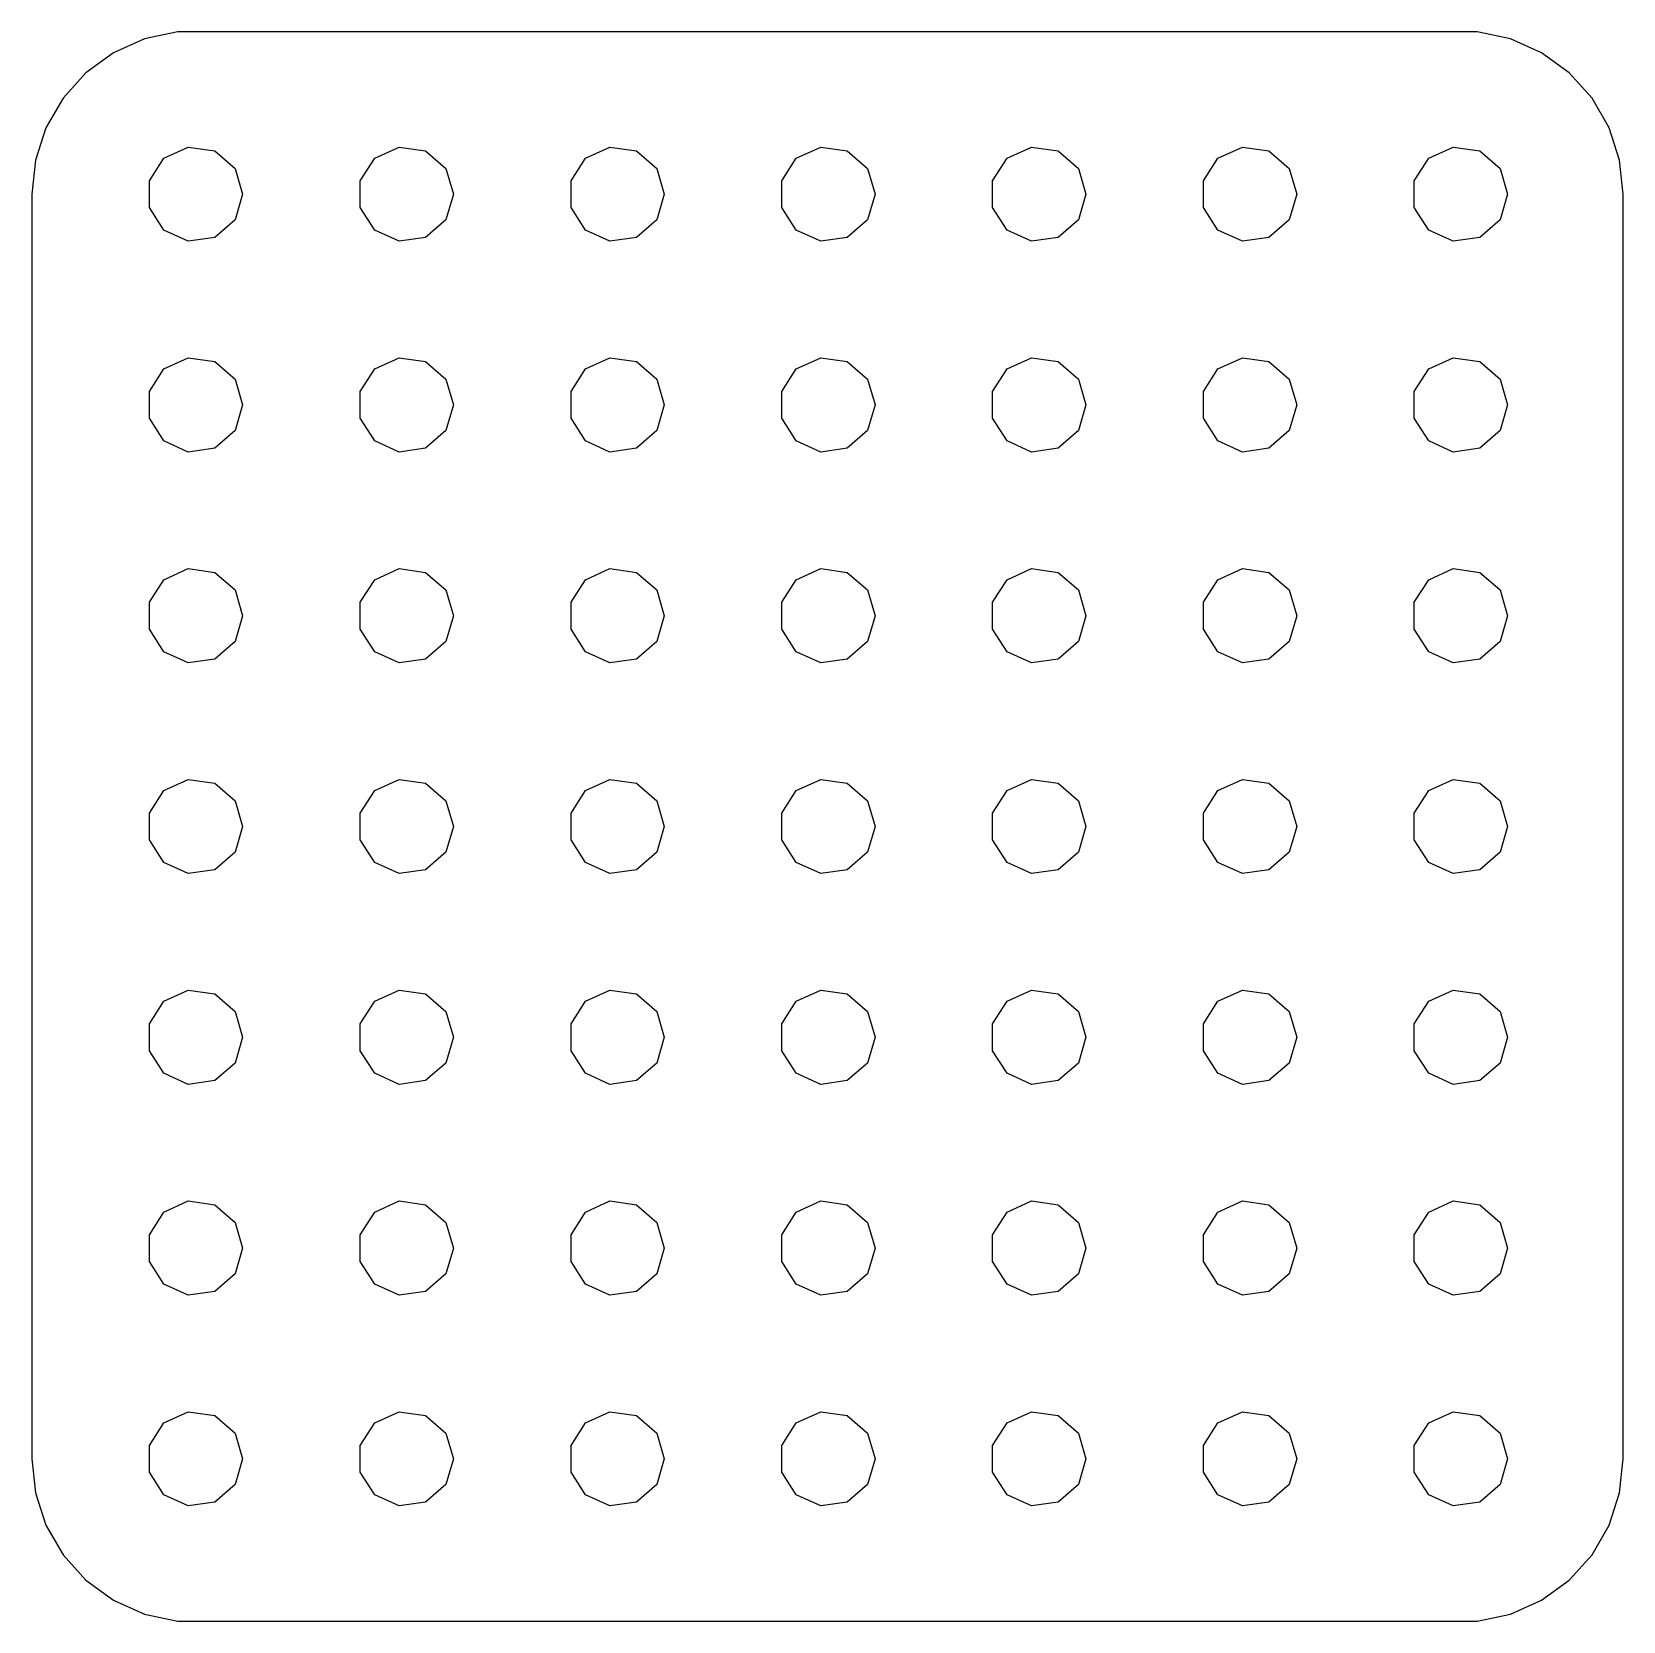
# Model space of a CAD drawing. Header units: metres. Extents: x -117 to 0, y 0 to 117.
import ezdxf

# ---------------------------------------------------------------- set-up
doc = ezdxf.new("R2010")
doc.units = ezdxf.units.M

msp = doc.modelspace()

# ---------------------------------------------------------------- linework, layer by layer
for p, q in [((-108.708, 116.413), (-111, 115.392)), ((-106.254, 116.934), (-108.708, 116.413)), ((-10.7457, 116.934), (-106.254, 116.934)), ((-8.29179, 116.413), (-10.7457, 116.934)), ((-6, 115.392), (-8.29179, 116.413)), ((-111, 115.392), (-113.03, 113.918)), ((-3.97043, 113.918), (-6, 115.392)), ((-113.03, 113.918), (-114.708, 112.053)), ((-2.29179, 112.053), (-3.97043, 113.918)), ((-114.708, 112.053), (-115.963, 109.881)), ((-1.03745, 109.881), (-2.29179, 112.053)), ((-115.963, 109.881), (-116.738, 107.495)), ((-0.26222, 107.495), (-1.03745, 109.881)), ((-108.358, 105.986), (-107.292, 107.645)), ((-107.292, 107.645), (-105.498, 108.464)), ((-105.498, 108.464), (-103.546, 108.184)), ((-103.546, 108.184), (-102.056, 106.892)), ((-92.8582, 105.986), (-91.792, 107.645)), ((-91.792, 107.645), (-89.9981, 108.464)), ((-89.9981, 108.464), (-88.0461, 108.184)), ((-88.0461, 108.184), (-86.5556, 106.892)), ((-77.3582, 105.986), (-76.292, 107.645)), ((-76.292, 107.645), (-74.4981, 108.464)), ((-74.4981, 108.464), (-72.5461, 108.184)), ((-72.5461, 108.184), (-71.0556, 106.892)), ((-61.8582, 105.986), (-60.792, 107.645)), ((-60.792, 107.645), (-58.9981, 108.464)), ((-58.9981, 108.464), (-57.046, 108.184)), ((-57.046, 108.184), (-55.5556, 106.892)), ((-46.3582, 105.986), (-45.292, 107.645)), ((-45.292, 107.645), (-43.4981, 108.464)), ((-43.4981, 108.464), (-41.546, 108.184)), ((-41.546, 108.184), (-40.0556, 106.892)), ((-30.8582, 105.986), (-29.792, 107.645)), ((-29.792, 107.645), (-27.9981, 108.464)), ((-27.9981, 108.464), (-26.046, 108.184)), ((-26.046, 108.184), (-24.5556, 106.892)), ((-15.3582, 105.986), (-14.292, 107.645)), ((-14.292, 107.645), (-12.4981, 108.464)), ((-12.4981, 108.464), (-10.546, 108.184)), ((-10.546, 108.184), (-9.0556, 106.892)), ((-116.738, 107.495), (-117, 105)), ((-102.056, 106.892), (-101.5, 105)), ((-86.5556, 106.892), (-86, 105)), ((-71.0556, 106.892), (-70.5, 105)), ((-55.5556, 106.892), (-55, 105)), ((-40.0556, 106.892), (-39.5, 105)), ((-24.5556, 106.892), (-24, 105)), ((-9.0556, 106.892), (-8.5, 105)), ((0, 105), (-0.26222, 107.495)), ((-108.358, 104.014), (-108.358, 105.986)), ((-92.8582, 104.014), (-92.8582, 105.986)), ((-77.3582, 104.014), (-77.3582, 105.986)), ((-61.8582, 104.014), (-61.8582, 105.986)), ((-46.3582, 104.014), (-46.3582, 105.986)), ((-30.8582, 104.014), (-30.8582, 105.986)), ((-15.3582, 104.014), (-15.3582, 105.986)), ((-117, 105), (-117, 12)), ((-101.5, 105), (-102.056, 103.108)), ((-86, 105), (-86.5556, 103.108)), ((-70.5, 105), (-71.0556, 103.108)), ((-55, 105), (-55.5556, 103.108)), ((-39.5, 105), (-40.0556, 103.108)), ((-24, 105), (-24.5556, 103.108)), ((-8.5, 105), (-9.0556, 103.108)), ((0, 12), (0, 105)), ((-107.292, 102.355), (-108.358, 104.014)), ((-102.056, 103.108), (-103.546, 101.816)), ((-91.792, 102.355), (-92.8582, 104.014)), ((-86.5556, 103.108), (-88.0461, 101.816)), ((-76.292, 102.355), (-77.3582, 104.014)), ((-71.0556, 103.108), (-72.5461, 101.816)), ((-60.792, 102.355), (-61.8582, 104.014)), ((-55.5556, 103.108), (-57.046, 101.816)), ((-45.292, 102.355), (-46.3582, 104.014)), ((-40.0556, 103.108), (-41.546, 101.816)), ((-29.792, 102.355), (-30.8582, 104.014)), ((-24.5556, 103.108), (-26.046, 101.816)), ((-14.292, 102.355), (-15.3582, 104.014)), ((-9.0556, 103.108), (-10.546, 101.816)), ((-105.498, 101.536), (-107.292, 102.355)), ((-103.546, 101.816), (-105.498, 101.536)), ((-89.9981, 101.536), (-91.792, 102.355)), ((-88.0461, 101.816), (-89.9981, 101.536)), ((-74.4981, 101.536), (-76.292, 102.355)), ((-72.5461, 101.816), (-74.4981, 101.536)), ((-58.9981, 101.536), (-60.792, 102.355)), ((-57.046, 101.816), (-58.9981, 101.536)), ((-43.4981, 101.536), (-45.292, 102.355)), ((-41.546, 101.816), (-43.4981, 101.536)), ((-27.9981, 101.536), (-29.792, 102.355)), ((-26.046, 101.816), (-27.9981, 101.536)), ((-12.4981, 101.536), (-14.292, 102.355)), ((-10.546, 101.816), (-12.4981, 101.536)), ((-107.292, 92.1451), (-105.498, 92.9644)), ((-105.498, 92.9644), (-103.546, 92.6837)), ((-103.546, 92.6837), (-102.056, 91.3922)), ((-91.792, 92.1451), (-89.9981, 92.9644)), ((-89.9981, 92.9644), (-88.0461, 92.6837)), ((-88.0461, 92.6837), (-86.5556, 91.3922)), ((-76.292, 92.1451), (-74.4981, 92.9644)), ((-74.4981, 92.9644), (-72.5461, 92.6837)), ((-72.5461, 92.6837), (-71.0556, 91.3922)), ((-60.792, 92.1451), (-58.9981, 92.9644)), ((-58.9981, 92.9644), (-57.046, 92.6837)), ((-57.046, 92.6837), (-55.5556, 91.3922)), ((-45.292, 92.1451), (-43.4981, 92.9644)), ((-43.4981, 92.9644), (-41.546, 92.6837)), ((-41.546, 92.6837), (-40.0556, 91.3922)), ((-29.792, 92.1451), (-27.9981, 92.9644)), ((-27.9981, 92.9644), (-26.046, 92.6837)), ((-26.046, 92.6837), (-24.5556, 91.3922)), ((-14.292, 92.1451), (-12.4981, 92.9644)), ((-12.4981, 92.9644), (-10.546, 92.6837)), ((-10.546, 92.6837), (-9.0556, 91.3922)), ((-108.358, 90.4861), (-107.292, 92.1451)), ((-102.056, 91.3922), (-101.5, 89.5)), ((-92.8582, 90.4861), (-91.792, 92.1451)), ((-86.5556, 91.3922), (-86, 89.5)), ((-77.3582, 90.4861), (-76.292, 92.1451)), ((-71.0556, 91.3922), (-70.5, 89.5)), ((-61.8582, 90.4861), (-60.792, 92.1451)), ((-55.5556, 91.3922), (-55, 89.5)), ((-46.3582, 90.4861), (-45.292, 92.1451)), ((-40.0556, 91.3922), (-39.5, 89.5)), ((-30.8582, 90.4861), (-29.792, 92.1451)), ((-24.5556, 91.3922), (-24, 89.5)), ((-15.3582, 90.4861), (-14.292, 92.1451)), ((-9.0556, 91.3922), (-8.5, 89.5)), ((-108.358, 88.5139), (-108.358, 90.4861)), ((-92.8582, 88.5139), (-92.8582, 90.4861)), ((-77.3582, 88.5139), (-77.3582, 90.4861)), ((-61.8582, 88.5139), (-61.8582, 90.4861)), ((-46.3582, 88.5139), (-46.3582, 90.4861)), ((-30.8582, 88.5139), (-30.8582, 90.4861)), ((-15.3582, 88.5139), (-15.3582, 90.4861)), ((-101.5, 89.5), (-102.056, 87.6078)), ((-86, 89.5), (-86.5556, 87.6078)), ((-70.5, 89.5), (-71.0556, 87.6078)), ((-55, 89.5), (-55.5556, 87.6078)), ((-39.5, 89.5), (-40.0556, 87.6078)), ((-24, 89.5), (-24.5556, 87.6078)), ((-8.5, 89.5), (-9.0556, 87.6078)), ((-107.292, 86.8549), (-108.358, 88.5139)), ((-91.792, 86.8549), (-92.8582, 88.5139)), ((-76.292, 86.8549), (-77.3582, 88.5139)), ((-60.792, 86.8549), (-61.8582, 88.5139)), ((-45.292, 86.8549), (-46.3582, 88.5139)), ((-29.792, 86.8549), (-30.8582, 88.5139)), ((-14.292, 86.8549), (-15.3582, 88.5139)), ((-105.498, 86.0356), (-107.292, 86.8549)), ((-102.056, 87.6078), (-103.546, 86.3163)), ((-89.9981, 86.0356), (-91.792, 86.8549)), ((-86.5556, 87.6078), (-88.0461, 86.3163)), ((-74.4981, 86.0356), (-76.292, 86.8549)), ((-71.0556, 87.6078), (-72.5461, 86.3163)), ((-58.9981, 86.0356), (-60.792, 86.8549)), ((-55.5556, 87.6078), (-57.046, 86.3163)), ((-43.4981, 86.0356), (-45.292, 86.8549)), ((-40.0556, 87.6078), (-41.546, 86.3163)), ((-27.9981, 86.0356), (-29.792, 86.8549)), ((-24.5556, 87.6078), (-26.046, 86.3163)), ((-12.4981, 86.0356), (-14.292, 86.8549)), ((-9.0556, 87.6078), (-10.546, 86.3163)), ((-103.546, 86.3163), (-105.498, 86.0356)), ((-88.0461, 86.3163), (-89.9981, 86.0356)), ((-72.5461, 86.3163), (-74.4981, 86.0356)), ((-57.046, 86.3163), (-58.9981, 86.0356)), ((-41.546, 86.3163), (-43.4981, 86.0356)), ((-26.046, 86.3163), (-27.9981, 86.0356)), ((-10.546, 86.3163), (-12.4981, 86.0356)), ((-107.292, 76.6451), (-105.498, 77.4644)), ((-105.498, 77.4644), (-103.546, 77.1837)), ((-91.792, 76.6451), (-89.9981, 77.4644)), ((-89.9981, 77.4644), (-88.0461, 77.1837)), ((-76.292, 76.6451), (-74.4981, 77.4644)), ((-74.4981, 77.4644), (-72.5461, 77.1837)), ((-60.792, 76.6451), (-58.9981, 77.4644)), ((-58.9981, 77.4644), (-57.046, 77.1837)), ((-45.292, 76.6451), (-43.4981, 77.4644)), ((-43.4981, 77.4644), (-41.546, 77.1837)), ((-29.792, 76.6451), (-27.9981, 77.4644)), ((-27.9981, 77.4644), (-26.046, 77.1837)), ((-14.292, 76.6451), (-12.4981, 77.4644)), ((-12.4981, 77.4644), (-10.546, 77.1837)), ((-108.358, 74.9861), (-107.292, 76.6451)), ((-103.546, 77.1837), (-102.056, 75.8922)), ((-92.8582, 74.9861), (-91.792, 76.6451)), ((-88.0461, 77.1837), (-86.5556, 75.8922)), ((-77.3582, 74.9861), (-76.292, 76.6451)), ((-72.5461, 77.1837), (-71.0556, 75.8922)), ((-61.8582, 74.9861), (-60.792, 76.6451)), ((-57.046, 77.1837), (-55.5556, 75.8922)), ((-46.3582, 74.9861), (-45.292, 76.6451)), ((-41.546, 77.1837), (-40.0556, 75.8922)), ((-30.8582, 74.9861), (-29.792, 76.6451)), ((-26.046, 77.1837), (-24.5556, 75.8922)), ((-15.3582, 74.9861), (-14.292, 76.6451)), ((-10.546, 77.1837), (-9.0556, 75.8922)), ((-108.358, 73.0139), (-108.358, 74.9861)), ((-102.056, 75.8922), (-101.5, 74)), ((-92.8582, 73.0139), (-92.8582, 74.9861)), ((-86.5556, 75.8922), (-86, 74)), ((-77.3582, 73.0139), (-77.3582, 74.9861)), ((-71.0556, 75.8922), (-70.5, 74)), ((-61.8582, 73.0139), (-61.8582, 74.9861)), ((-55.5556, 75.8922), (-55, 74)), ((-46.3582, 73.0139), (-46.3582, 74.9861)), ((-40.0556, 75.8922), (-39.5, 74)), ((-30.8582, 73.0139), (-30.8582, 74.9861)), ((-24.5556, 75.8922), (-24, 74)), ((-15.3582, 73.0139), (-15.3582, 74.9861)), ((-9.0556, 75.8922), (-8.5, 74)), ((-101.5, 74), (-102.056, 72.1078)), ((-86, 74), (-86.5556, 72.1078)), ((-70.5, 74), (-71.0556, 72.1078)), ((-55, 74), (-55.5556, 72.1078)), ((-39.5, 74), (-40.0556, 72.1078)), ((-24, 74), (-24.5556, 72.1078)), ((-8.5, 74), (-9.0556, 72.1078)), ((-107.292, 71.3549), (-108.358, 73.0139)), ((-91.792, 71.3549), (-92.8582, 73.0139)), ((-76.292, 71.3549), (-77.3582, 73.0139)), ((-60.792, 71.3549), (-61.8582, 73.0139)), ((-45.292, 71.3549), (-46.3582, 73.0139)), ((-29.792, 71.3549), (-30.8582, 73.0139)), ((-14.292, 71.3549), (-15.3582, 73.0139)), ((-102.056, 72.1078), (-103.546, 70.8163)), ((-86.5556, 72.1078), (-88.0461, 70.8163)), ((-71.0556, 72.1078), (-72.5461, 70.8163)), ((-55.5556, 72.1078), (-57.046, 70.8163)), ((-40.0556, 72.1078), (-41.546, 70.8163)), ((-24.5556, 72.1078), (-26.046, 70.8163)), ((-9.0556, 72.1078), (-10.546, 70.8163)), ((-105.498, 70.5356), (-107.292, 71.3549)), ((-103.546, 70.8163), (-105.498, 70.5356)), ((-89.9981, 70.5356), (-91.792, 71.3549)), ((-88.0461, 70.8163), (-89.9981, 70.5356)), ((-74.4981, 70.5356), (-76.292, 71.3549)), ((-72.5461, 70.8163), (-74.4981, 70.5356)), ((-58.9981, 70.5356), (-60.792, 71.3549)), ((-57.046, 70.8163), (-58.9981, 70.5356)), ((-43.4981, 70.5356), (-45.292, 71.3549)), ((-41.546, 70.8163), (-43.4981, 70.5356)), ((-27.9981, 70.5356), (-29.792, 71.3549)), ((-26.046, 70.8163), (-27.9981, 70.5356)), ((-12.4981, 70.5356), (-14.292, 71.3549)), ((-10.546, 70.8163), (-12.4981, 70.5356)), ((-108.358, 59.4861), (-107.292, 61.1451)), ((-107.292, 61.1451), (-105.498, 61.9644)), ((-105.498, 61.9644), (-103.546, 61.6837)), ((-103.546, 61.6837), (-102.056, 60.3922)), ((-92.8582, 59.4861), (-91.792, 61.1451)), ((-91.792, 61.1451), (-89.9981, 61.9644)), ((-89.9981, 61.9644), (-88.0461, 61.6837)), ((-88.0461, 61.6837), (-86.5556, 60.3922)), ((-77.3582, 59.4861), (-76.292, 61.1451)), ((-76.292, 61.1451), (-74.4981, 61.9644)), ((-74.4981, 61.9644), (-72.5461, 61.6837)), ((-72.5461, 61.6837), (-71.0556, 60.3922)), ((-61.8582, 59.4861), (-60.792, 61.1451)), ((-60.792, 61.1451), (-58.9981, 61.9644)), ((-58.9981, 61.9644), (-57.046, 61.6837)), ((-57.046, 61.6837), (-55.5556, 60.3922)), ((-46.3582, 59.4861), (-45.292, 61.1451)), ((-45.292, 61.1451), (-43.4981, 61.9644)), ((-43.4981, 61.9644), (-41.546, 61.6837)), ((-41.546, 61.6837), (-40.0556, 60.3922)), ((-30.8582, 59.4861), (-29.792, 61.1451)), ((-29.792, 61.1451), (-27.9981, 61.9644)), ((-27.9981, 61.9644), (-26.046, 61.6837)), ((-26.046, 61.6837), (-24.5556, 60.3922)), ((-15.3582, 59.4861), (-14.292, 61.1451)), ((-14.292, 61.1451), (-12.4981, 61.9644)), ((-12.4981, 61.9644), (-10.546, 61.6837)), ((-10.546, 61.6837), (-9.0556, 60.3922)), ((-102.056, 60.3922), (-101.5, 58.5)), ((-86.5556, 60.3922), (-86, 58.5)), ((-71.0556, 60.3922), (-70.5, 58.5)), ((-55.5556, 60.3922), (-55, 58.5)), ((-40.0556, 60.3922), (-39.5, 58.5)), ((-24.5556, 60.3922), (-24, 58.5)), ((-9.0556, 60.3922), (-8.5, 58.5)), ((-108.358, 57.5139), (-108.358, 59.4861)), ((-101.5, 58.5), (-102.056, 56.6078)), ((-92.8582, 57.5139), (-92.8582, 59.4861)), ((-86, 58.5), (-86.5556, 56.6078)), ((-77.3582, 57.5139), (-77.3582, 59.4861)), ((-70.5, 58.5), (-71.0556, 56.6078)), ((-61.8582, 57.5139), (-61.8582, 59.4861)), ((-55, 58.5), (-55.5556, 56.6078)), ((-46.3582, 57.5139), (-46.3582, 59.4861)), ((-39.5, 58.5), (-40.0556, 56.6078)), ((-30.8582, 57.5139), (-30.8582, 59.4861)), ((-24, 58.5), (-24.5556, 56.6078)), ((-15.3582, 57.5139), (-15.3582, 59.4861)), ((-8.5, 58.5), (-9.0556, 56.6078)), ((-107.292, 55.8549), (-108.358, 57.5139)), ((-91.792, 55.8549), (-92.8582, 57.5139)), ((-76.292, 55.8549), (-77.3582, 57.5139)), ((-60.792, 55.8549), (-61.8582, 57.5139)), ((-45.292, 55.8549), (-46.3582, 57.5139)), ((-29.792, 55.8549), (-30.8582, 57.5139)), ((-14.292, 55.8549), (-15.3582, 57.5139)), ((-102.056, 56.6078), (-103.546, 55.3163)), ((-86.5556, 56.6078), (-88.0461, 55.3163)), ((-71.0556, 56.6078), (-72.5461, 55.3163)), ((-55.5556, 56.6078), (-57.046, 55.3163)), ((-40.0556, 56.6078), (-41.546, 55.3163)), ((-24.5556, 56.6078), (-26.046, 55.3163)), ((-9.0556, 56.6078), (-10.546, 55.3163)), ((-105.498, 55.0356), (-107.292, 55.8549)), ((-103.546, 55.3163), (-105.498, 55.0356)), ((-89.9981, 55.0356), (-91.792, 55.8549)), ((-88.0461, 55.3163), (-89.9981, 55.0356)), ((-74.4981, 55.0356), (-76.292, 55.8549)), ((-72.5461, 55.3163), (-74.4981, 55.0356)), ((-58.9981, 55.0356), (-60.792, 55.8549)), ((-57.046, 55.3163), (-58.9981, 55.0356)), ((-43.4981, 55.0356), (-45.292, 55.8549)), ((-41.546, 55.3163), (-43.4981, 55.0356)), ((-27.9981, 55.0356), (-29.792, 55.8549)), ((-26.046, 55.3163), (-27.9981, 55.0356)), ((-12.4981, 55.0356), (-14.292, 55.8549)), ((-10.546, 55.3163), (-12.4981, 55.0356)), ((-108.358, 43.9861), (-107.292, 45.6451)), ((-107.292, 45.6451), (-105.498, 46.4644)), ((-105.498, 46.4644), (-103.546, 46.1837)), ((-103.546, 46.1837), (-102.056, 44.8922)), ((-92.8582, 43.9861), (-91.792, 45.6451)), ((-91.792, 45.6451), (-89.9981, 46.4644)), ((-89.9981, 46.4644), (-88.0461, 46.1837)), ((-88.0461, 46.1837), (-86.5556, 44.8922)), ((-77.3582, 43.9861), (-76.292, 45.6451)), ((-76.292, 45.6451), (-74.4981, 46.4644)), ((-74.4981, 46.4644), (-72.5461, 46.1837)), ((-72.5461, 46.1837), (-71.0556, 44.8922)), ((-61.8582, 43.9861), (-60.792, 45.6451)), ((-60.792, 45.6451), (-58.9981, 46.4644)), ((-58.9981, 46.4644), (-57.046, 46.1837)), ((-57.046, 46.1837), (-55.5556, 44.8922)), ((-46.3582, 43.9861), (-45.292, 45.6451)), ((-45.292, 45.6451), (-43.4981, 46.4644)), ((-43.4981, 46.4644), (-41.546, 46.1837)), ((-41.546, 46.1837), (-40.0556, 44.8922)), ((-30.8582, 43.9861), (-29.792, 45.6451)), ((-29.792, 45.6451), (-27.9981, 46.4644)), ((-27.9981, 46.4644), (-26.046, 46.1837)), ((-26.046, 46.1837), (-24.5556, 44.8922)), ((-15.3582, 43.9861), (-14.292, 45.6451)), ((-14.292, 45.6451), (-12.4981, 46.4644)), ((-12.4981, 46.4644), (-10.546, 46.1837)), ((-10.546, 46.1837), (-9.0556, 44.8922)), ((-102.056, 44.8922), (-101.5, 43)), ((-86.5556, 44.8922), (-86, 43)), ((-71.0556, 44.8922), (-70.5, 43)), ((-55.5556, 44.8922), (-55, 43)), ((-40.0556, 44.8922), (-39.5, 43)), ((-24.5556, 44.8922), (-24, 43)), ((-9.0556, 44.8922), (-8.5, 43)), ((-108.358, 42.0139), (-108.358, 43.9861)), ((-92.8582, 42.0139), (-92.8582, 43.9861)), ((-77.3582, 42.0139), (-77.3582, 43.9861)), ((-61.8582, 42.0139), (-61.8582, 43.9861)), ((-46.3582, 42.0139), (-46.3582, 43.9861)), ((-30.8582, 42.0139), (-30.8582, 43.9861)), ((-15.3582, 42.0139), (-15.3582, 43.9861)), ((-101.5, 43), (-102.056, 41.1078)), ((-86, 43), (-86.5556, 41.1078)), ((-70.5, 43), (-71.0556, 41.1078)), ((-55, 43), (-55.5556, 41.1078)), ((-39.5, 43), (-40.0556, 41.1078)), ((-24, 43), (-24.5556, 41.1078)), ((-8.5, 43), (-9.0556, 41.1078)), ((-107.292, 40.3549), (-108.358, 42.0139)), ((-102.056, 41.1078), (-103.546, 39.8163)), ((-91.792, 40.3549), (-92.8582, 42.0139)), ((-86.5556, 41.1078), (-88.0461, 39.8163)), ((-76.292, 40.3549), (-77.3582, 42.0139)), ((-71.0556, 41.1078), (-72.5461, 39.8163)), ((-60.792, 40.3549), (-61.8582, 42.0139)), ((-55.5556, 41.1078), (-57.046, 39.8163)), ((-45.292, 40.3549), (-46.3582, 42.0139)), ((-40.0556, 41.1078), (-41.546, 39.8163)), ((-29.792, 40.3549), (-30.8582, 42.0139)), ((-24.5556, 41.1078), (-26.046, 39.8163)), ((-14.292, 40.3549), (-15.3582, 42.0139)), ((-9.0556, 41.1078), (-10.546, 39.8163)), ((-105.498, 39.5356), (-107.292, 40.3549)), ((-103.546, 39.8163), (-105.498, 39.5356)), ((-89.9981, 39.5356), (-91.792, 40.3549)), ((-88.0461, 39.8163), (-89.9981, 39.5356)), ((-74.4981, 39.5356), (-76.292, 40.3549)), ((-72.5461, 39.8163), (-74.4981, 39.5356)), ((-58.9981, 39.5356), (-60.792, 40.3549)), ((-57.046, 39.8163), (-58.9981, 39.5356)), ((-43.4981, 39.5356), (-45.292, 40.3549)), ((-41.546, 39.8163), (-43.4981, 39.5356)), ((-27.9981, 39.5356), (-29.792, 40.3549)), ((-26.046, 39.8163), (-27.9981, 39.5356)), ((-12.4981, 39.5356), (-14.292, 40.3549)), ((-10.546, 39.8163), (-12.4981, 39.5356)), ((-107.292, 30.1451), (-105.498, 30.9644)), ((-105.498, 30.9644), (-103.546, 30.6837)), ((-103.546, 30.6837), (-102.056, 29.3922)), ((-91.792, 30.1451), (-89.9981, 30.9644)), ((-89.9981, 30.9644), (-88.0461, 30.6837)), ((-88.0461, 30.6837), (-86.5556, 29.3922)), ((-76.292, 30.1451), (-74.4981, 30.9644)), ((-74.4981, 30.9644), (-72.5461, 30.6837)), ((-72.5461, 30.6837), (-71.0556, 29.3922)), ((-60.792, 30.1451), (-58.9981, 30.9644)), ((-58.9981, 30.9644), (-57.046, 30.6837)), ((-57.046, 30.6837), (-55.5556, 29.3922)), ((-45.292, 30.1451), (-43.4981, 30.9644)), ((-43.4981, 30.9644), (-41.546, 30.6837)), ((-41.546, 30.6837), (-40.0556, 29.3922)), ((-29.792, 30.1451), (-27.9981, 30.9644)), ((-27.9981, 30.9644), (-26.046, 30.6837)), ((-26.046, 30.6837), (-24.5556, 29.3922)), ((-14.292, 30.1451), (-12.4981, 30.9644)), ((-12.4981, 30.9644), (-10.546, 30.6837)), ((-10.546, 30.6837), (-9.0556, 29.3922)), ((-108.358, 28.4861), (-107.292, 30.1451)), ((-102.056, 29.3922), (-101.5, 27.5)), ((-92.8582, 28.4861), (-91.792, 30.1451)), ((-86.5556, 29.3922), (-86, 27.5)), ((-77.3582, 28.4861), (-76.292, 30.1451)), ((-71.0556, 29.3922), (-70.5, 27.5)), ((-61.8582, 28.4861), (-60.792, 30.1451)), ((-55.5556, 29.3922), (-55, 27.5)), ((-46.3582, 28.4861), (-45.292, 30.1451)), ((-40.0556, 29.3922), (-39.5, 27.5)), ((-30.8582, 28.4861), (-29.792, 30.1451)), ((-24.5556, 29.3922), (-24, 27.5)), ((-15.3582, 28.4861), (-14.292, 30.1451)), ((-9.0556, 29.3922), (-8.5, 27.5)), ((-108.358, 26.5139), (-108.358, 28.4861)), ((-92.8582, 26.5139), (-92.8582, 28.4861)), ((-77.3582, 26.5139), (-77.3582, 28.4861)), ((-61.8582, 26.5139), (-61.8582, 28.4861)), ((-46.3582, 26.5139), (-46.3582, 28.4861)), ((-30.8582, 26.5139), (-30.8582, 28.4861)), ((-15.3582, 26.5139), (-15.3582, 28.4861)), ((-101.5, 27.5), (-102.056, 25.6078)), ((-86, 27.5), (-86.5556, 25.6078)), ((-70.5, 27.5), (-71.0556, 25.6078)), ((-55, 27.5), (-55.5556, 25.6078)), ((-39.5, 27.5), (-40.0556, 25.6078)), ((-24, 27.5), (-24.5556, 25.6078)), ((-8.5, 27.5), (-9.0556, 25.6078)), ((-107.292, 24.8549), (-108.358, 26.5139)), ((-91.792, 24.8549), (-92.8582, 26.5139)), ((-76.292, 24.8549), (-77.3582, 26.5139)), ((-60.792, 24.8549), (-61.8582, 26.5139)), ((-45.292, 24.8549), (-46.3582, 26.5139)), ((-29.792, 24.8549), (-30.8582, 26.5139)), ((-14.292, 24.8549), (-15.3582, 26.5139)), ((-105.498, 24.0356), (-107.292, 24.8549)), ((-102.056, 25.6078), (-103.546, 24.3163)), ((-89.9981, 24.0356), (-91.792, 24.8549)), ((-86.5556, 25.6078), (-88.0461, 24.3163)), ((-74.4981, 24.0356), (-76.292, 24.8549)), ((-71.0556, 25.6078), (-72.5461, 24.3163)), ((-58.9981, 24.0356), (-60.792, 24.8549)), ((-55.5556, 25.6078), (-57.046, 24.3163)), ((-43.4981, 24.0356), (-45.292, 24.8549)), ((-40.0556, 25.6078), (-41.546, 24.3163)), ((-27.9981, 24.0356), (-29.792, 24.8549)), ((-24.5556, 25.6078), (-26.046, 24.3163)), ((-12.4981, 24.0356), (-14.292, 24.8549)), ((-9.0556, 25.6078), (-10.546, 24.3163)), ((-103.546, 24.3163), (-105.498, 24.0356)), ((-88.0461, 24.3163), (-89.9981, 24.0356)), ((-72.5461, 24.3163), (-74.4981, 24.0356)), ((-57.046, 24.3163), (-58.9981, 24.0356)), ((-41.546, 24.3163), (-43.4981, 24.0356)), ((-26.046, 24.3163), (-27.9981, 24.0356)), ((-10.546, 24.3163), (-12.4981, 24.0356)), ((-107.292, 14.6451), (-105.498, 15.4644)), ((-105.498, 15.4644), (-103.546, 15.1837)), ((-91.792, 14.6451), (-89.9981, 15.4644)), ((-89.9981, 15.4644), (-88.0461, 15.1837)), ((-76.292, 14.6451), (-74.4981, 15.4644)), ((-74.4981, 15.4644), (-72.5461, 15.1837)), ((-60.792, 14.6451), (-58.9981, 15.4644)), ((-58.9981, 15.4644), (-57.046, 15.1837)), ((-45.292, 14.6451), (-43.4981, 15.4644)), ((-43.4981, 15.4644), (-41.546, 15.1837)), ((-29.792, 14.6451), (-27.9981, 15.4644)), ((-27.9981, 15.4644), (-26.046, 15.1837)), ((-14.292, 14.6451), (-12.4981, 15.4644)), ((-12.4981, 15.4644), (-10.546, 15.1837)), ((-108.358, 12.9861), (-107.292, 14.6451)), ((-103.546, 15.1837), (-102.056, 13.8922)), ((-92.8582, 12.9861), (-91.792, 14.6451)), ((-88.0461, 15.1837), (-86.5556, 13.8922)), ((-77.3582, 12.9861), (-76.292, 14.6451)), ((-72.5461, 15.1837), (-71.0556, 13.8922)), ((-61.8582, 12.9861), (-60.792, 14.6451)), ((-57.046, 15.1837), (-55.5556, 13.8922)), ((-46.3582, 12.9861), (-45.292, 14.6451)), ((-41.546, 15.1837), (-40.0556, 13.8922)), ((-30.8582, 12.9861), (-29.792, 14.6451)), ((-26.046, 15.1837), (-24.5556, 13.8922)), ((-15.3582, 12.9861), (-14.292, 14.6451)), ((-10.546, 15.1837), (-9.0556, 13.8922)), ((-108.358, 11.0139), (-108.358, 12.9861)), ((-102.056, 13.8922), (-101.5, 12)), ((-92.8582, 11.0139), (-92.8582, 12.9861)), ((-86.5556, 13.8922), (-86, 12)), ((-77.3582, 11.0139), (-77.3582, 12.9861)), ((-71.0556, 13.8922), (-70.5, 12)), ((-61.8582, 11.0139), (-61.8582, 12.9861)), ((-55.5556, 13.8922), (-55, 12)), ((-46.3582, 11.0139), (-46.3582, 12.9861)), ((-40.0556, 13.8922), (-39.5, 12)), ((-30.8582, 11.0139), (-30.8582, 12.9861)), ((-24.5556, 13.8922), (-24, 12)), ((-15.3582, 11.0139), (-15.3582, 12.9861)), ((-9.0556, 13.8922), (-8.5, 12)), ((-117, 12), (-116.738, 9.50505)), ((-101.5, 12), (-102.056, 10.1077)), ((-86, 12), (-86.5556, 10.1077)), ((-70.5, 12), (-71.0556, 10.1077)), ((-55, 12), (-55.5556, 10.1077)), ((-39.5, 12), (-40.0556, 10.1077)), ((-24, 12), (-24.5556, 10.1077)), ((-8.5, 12), (-9.0556, 10.1077)), ((-0.26222, 9.50505), (0, 12)), ((-107.292, 9.35487), (-108.358, 11.0139)), ((-91.792, 9.35487), (-92.8582, 11.0139)), ((-76.292, 9.35487), (-77.3582, 11.0139)), ((-60.792, 9.35487), (-61.8582, 11.0139)), ((-45.292, 9.35487), (-46.3582, 11.0139)), ((-29.792, 9.35487), (-30.8582, 11.0139)), ((-14.292, 9.35487), (-15.3582, 11.0139)), ((-116.738, 9.50505), (-115.963, 7.11916)), ((-102.056, 10.1077), (-103.546, 8.81628)), ((-86.5556, 10.1077), (-88.0461, 8.81628)), ((-71.0556, 10.1077), (-72.5461, 8.81628)), ((-55.5556, 10.1077), (-57.046, 8.81628)), ((-40.0556, 10.1077), (-41.546, 8.81628)), ((-24.5556, 10.1077), (-26.046, 8.81628)), ((-9.0556, 10.1077), (-10.546, 8.81628)), ((-1.03745, 7.11916), (-0.26222, 9.50505)), ((-105.498, 8.53561), (-107.292, 9.35487)), ((-103.546, 8.81628), (-105.498, 8.53561)), ((-89.9981, 8.53561), (-91.792, 9.35487)), ((-88.0461, 8.81628), (-89.9981, 8.53561)), ((-74.4981, 8.53561), (-76.292, 9.35487)), ((-72.5461, 8.81628), (-74.4981, 8.53561)), ((-58.9981, 8.53561), (-60.792, 9.35487)), ((-57.046, 8.81628), (-58.9981, 8.53561)), ((-43.4981, 8.53561), (-45.292, 9.35487)), ((-41.546, 8.81628), (-43.4981, 8.53561)), ((-27.9981, 8.53561), (-29.792, 9.35487)), ((-26.046, 8.81628), (-27.9981, 8.53561)), ((-12.4981, 8.53561), (-14.292, 9.35487)), ((-10.546, 8.81628), (-12.4981, 8.53561)), ((-115.963, 7.11916), (-114.708, 4.94656)), ((-2.29179, 4.94656), (-1.03745, 7.11916)), ((-114.708, 4.94656), (-113.03, 3.08226)), ((-3.97043, 3.08226), (-2.29179, 4.94656)), ((-113.03, 3.08226), (-111, 1.60768)), ((-6, 1.60768), (-3.97043, 3.08226)), ((-111, 1.60768), (-108.708, 0.58731)), ((-8.29179, 0.58731), (-6, 1.60768)), ((-108.708, 0.58731), (-106.254, 0.06573)), ((-106.254, 0.06573), (-10.7457, 0.06573)), ((-10.7457, 0.06573), (-8.29179, 0.58731))]:
    msp.add_line(p, q)

doc.saveas('drawing.dxf')
